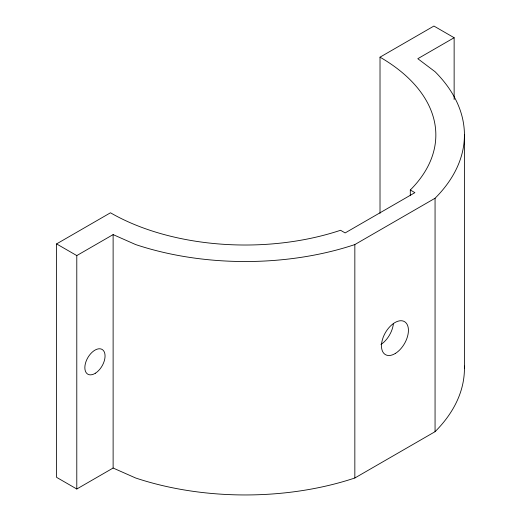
<?xml version="1.0" encoding="UTF-8"?>
<svg xmlns="http://www.w3.org/2000/svg" width="521" height="521" viewBox="0 0 521 521"><rect width="100%" height="100%" fill="white"/><g stroke="black" fill="none" stroke-linecap="round" stroke-linejoin="round"><path stroke-width="0.78" d="M464.393 366.061A219.178 126.544 0 0 1 435.061 431.681L354.84 477.998A219.178 126.544 0 0 1 135.655 477.998L113.122 468.034L76.789 489.011L56.574 477.34L56.574 243.913L110.478 212.789A190.588 110.035 0 0 0 340.545 230.275L345.136 232.926L414.898 192.653L410.307 190.002A190.588 110.035 0 0 0 380.017 57.173L433.921 26.05L454.136 37.72L454.136 99.537M56.574 243.913L76.789 255.583L113.122 234.606L135.655 244.57A219.178 126.544 0 0 0 354.84 244.57L435.061 198.254A219.178 126.544 0 0 0 435.061 71.709L417.809 58.697L454.136 37.72M464.426 134.978L464.426 368.406M435.061 198.254L435.061 431.681M410.307 190.002L410.307 195.694M380.017 57.173L380.017 213.33M354.84 244.57L354.84 477.998M113.122 234.606L113.122 468.034M76.789 255.583L76.789 489.011M393.414 323.424A19.062 11.006 -60 0 1 380.929 344.505M395.276 353.492A19.062 11.006 -60 0 0 406.458 323.378A19.062 11.006 -60 0 0 383.117 337.504A19.062 11.006 -60 0 0 395.276 353.492M95.382 373.225A14.295 8.251 -60 0 0 103.484 350.626A14.295 8.251 -60 0 0 85.998 361.574A14.295 8.251 -60 0 0 95.382 373.225"/></g></svg>
